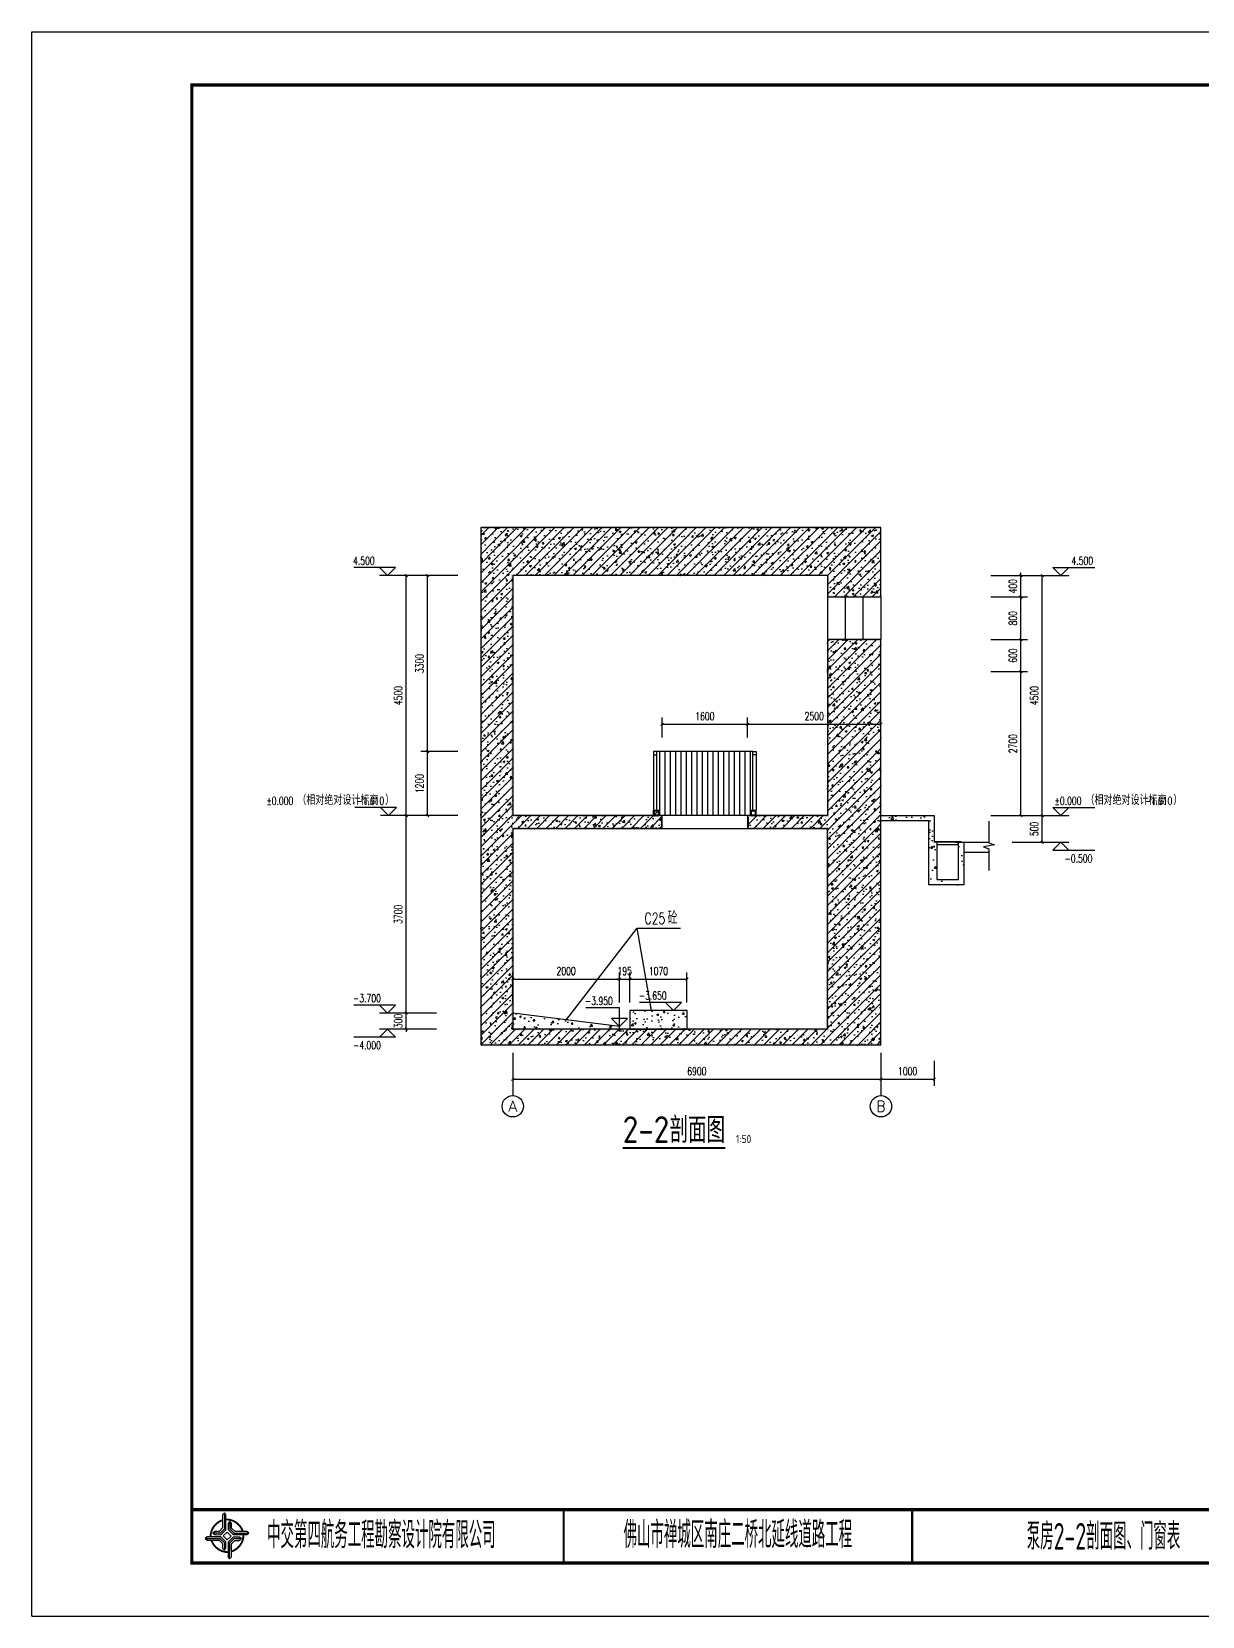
# Model space of a CAD drawing. Extents: x 45837 to 287007, y -98586 to 328021.
# Drawn here: x 45837 to 67776, y -98586 to -68886 of the extents above; entities that cross this region are included whole.
import ezdxf
from ezdxf.enums import TextEntityAlignment as Align

# ---------------------------------------------------------------- set-up
doc = ezdxf.new("R2010")
doc.units = 0
doc.header["$LTSCALE"] = 1000
doc.header["$MEASUREMENT"] = 0
doc.linetypes.add('DASHED', pattern=[19.05, 12.7, -6.35])
for name, color, linetype in [('AXIS', 3, 'Continuous'), ('AXIS_TEXT', 7, 'Continuous'), ('DIM_ELEV', 3, 'Continuous'), ('DIM_LEAD', 3, 'Continuous'), ('DIM_SYMB', 3, 'Continuous'), ('HIDE_B', 7, 'Continuous'), ('PUB_DIM', 3, 'Continuous'), ('PUB_HATCH', 8, 'Continuous'), ('PUB_TEXT', 7, 'Continuous'), ('PUB_WALL', 9, 'Continuous'), ('WALL', 9, 'Continuous'), ('WINDOW', 4, 'Continuous'), ('图框', 7, 'Continuous')]:
    doc.layers.add(name, color=color, linetype=linetype)
doc.styles.add('_TCH_AXIS', font='COMPLEX', dxfattribs={"bigfont": 'GBCBIG'})
doc.styles.add('_TCH_DIM', font='SIMPLEX', dxfattribs={"bigfont": 'GBCBIG'})
doc.styles.add('COMPLEX', font='COMPLEX')
doc.styles.add('DIM_FONT', font='SIMPLEX', dxfattribs={"width": 0.7, "bigfont": 'GBCBIG'})
doc.styles.get("Standard").update_dxf_attribs({"font": 'gbenor.shx', "bigfont": 'gbcbig.shx'})
doc.dimstyles.new('DIMN50', dxfattribs={"dimscale": 0.5, "dimtxt": 300, "dimasz": 100, "dimexe": 250, "dimexo": 300, "dimgap": 150, "dimtad": 1, "dimdec": 0, "dimzin": 0, "dimdsep": 46, "dimtxsty": 'DIM_FONT', "dimblk": 'ARCHTICK', "dimcen": 0.09, "dimclrt": 7, "dimazin": 2, "dimtfac": 1, "dimtdec": 0, "dimtix": 1, "dimtmove": 2, "dimatfit": 3, "dimldrblk": 'ARCHTICK', "dimfxl": 0, "dimtolj": 1, "dimtzin": 0, "dimarcsym": 0})
pattern_1 = [(45, (0, 0), (-88.38835, 88.38835), []), (50, (0, 0), (358.6301, -31.3761), [37.5, -412.5]), (355, (0, 0), (-69.3757, 376.0961), [30, -330]), (100.4514, (29.9, -2.6), (289.2547, 344.7198), [31.8701, -350.571]), (46.1842, (0, 100), (533.6205, -82.7595), [56.25, -618.75]), (96.6356, (44.47, 93.1), (467.3314, 487.059), [47.8051, -525.8565]), (351.1842, (0, 100), (467.331, 487.0593), [45, -495]), (21, (50, 75), (298.4535, -201.30945), [37.5, -412.5]), (326, (50, 75), (121.6577, 362.575), [30, -330]), (71.4514, (74.87, 58.22), (420.1113, 161.2652), [31.8701, -350.571]), (37.5, (0, 0), (6.07993, 166.44693), [0, -326, 0, -335, 0, -331.25]), (7.5, (0, 0), (131.53477, 197.20586), [0, -191, 0, -318.5, 0, -126.25]), (327.5, (-111.5, 0), (266.91122, -11.27744), [0, -125, 0, -390, 0, -517.5]), (317.5, (-161.5, 0), (291.5931, 50.0525), [0, -162.5, 0, -259, 0, -367.5])]

# ---------------------------------------------------------------- blocks, each defined once
blk = doc.blocks.new('tb')
at = {"lineweight": -3}
h = blk.add_hatch(color=256, dxfattribs=at)
h.paths.add_polyline_path([(-1.23, -0.13), (-3.78, -0.14), (-4.14, -0.41), (-1.4, -0.44), (-0.56, -1.24), (-0.54, -2.62), (-0.27, -2.2), (-0.26, -1.06)])
h.paths.add_polyline_path([(0.13, -1.08), (0.14, -3.86), (0.41, -4.26), (0.44, -1.24), (1.25, -0.43), (2.66, -0.43), (2.26, -0.16), (1.07, -0.15)])
h.paths.add_polyline_path([(1.08, 0.3), (3.62, 0.3), (4.02, 0.56), (1.25, 0.57), (0.43, 1.39), (0.43, 2.8), (0.16, 2.41), (0.15, 1.24)])
h.paths.add_polyline_path([(-0.28, 1.21), (-0.28, 3.99), (-0.56, 4.39), (-0.57, 1.41), (-1.38, 0.6), (-2.74, 0.56), (-2.33, 0.3), (-1.2, 0.29)])
for p, q in [((-0.56, 4.39), (-0.57, 1.41)), ((-1.38, 0.6), (-2.74, 0.56)), ((-0.57, 1.41), (-1.38, 0.6)), ((0.43, 2.8), (0.43, 1.39)), ((0.43, 1.39), (1.25, 0.57)), ((1.25, 0.57), (4.02, 0.56)), ((-4.14, -0.41), (-1.4, -0.44)), ((-1.4, -0.44), (-0.56, -1.24)), ((-0.56, -1.24), (-0.54, -2.62)), ((0.41, -4.26), (0.44, -1.24)), ((0.44, -1.24), (1.25, -0.43)), ((1.25, -0.43), (2.66, -0.43))]:
    blk.add_line(p, q, dxfattribs=at)
at = {"lineweight": -3, "const_width": 0.35, "flags": 128}
for points in [[(-0.9, 3.02, 0.324167), (-3.16, -0.14)], [(2.88, 0.92, 0.324403), (-0.24, 3.15)], [(0.75, -2.86, 0.325418), (3.02, 0.26)], [(-2.98, -0.76, 0.322976), (0.14, -2.98)]]:
    blk.add_lwpolyline(points, format="xyb", dxfattribs=at)
at = {"lineweight": -3, "flags": 128}
for points in [[(-0.9, 3.99), (-0.9, 1.58), (-1.53, 0.91), (-2.34, 0.91), (-2.74, 0.56), (-2.33, 0.3), (-1.2, 0.29), (-0.28, 1.21), (-0.28, 3.99), (-0.56, 4.39)], [(-0.04, 0.77), (0.68, 0.04), (-0.04, -0.69), (-0.77, 0.05)], [(3.62, 0.92), (1.43, 0.92), (0.77, 1.54), (0.77, 2.38), (0.43, 2.8), (0.16, 2.41), (0.15, 1.24), (1.08, 0.3), (3.62, 0.3), (4.02, 0.56)], [(-3.73, -0.76), (-1.54, -0.76), (-0.89, -1.39), (-0.89, -2.21), (-0.54, -2.62), (-0.27, -2.2), (-0.26, -1.06), (-1.23, -0.13), (-3.78, -0.14), (-4.14, -0.41)], [(0.75, -3.85), (0.75, -1.43), (1.4, -0.78), (2.26, -0.78), (2.66, -0.43), (2.26, -0.16), (1.07, -0.15), (0.13, -1.08), (0.14, -3.86), (0.41, -4.26)]]:
    blk.add_lwpolyline(points, close=True, dxfattribs=at)
blk = doc.blocks.new('_ArchTick')
at = {"color": 0, "linetype": 'ByBlock', "const_width": 0.4}
blk.add_lwpolyline([(-0.5, -0.5), (0.5, 0.5)], dxfattribs=at)
blk = doc.blocks.new('*D259')
at = {"layer": 'Defpoints', "color": 0}
for p in [(58118, -86642), (57048, -87229), (58118, -87229)]:
    blk.add_point(p, dxfattribs=at)
at = {"layer": 'PUB_DIM', "color": 0, "lineweight": -2}
for p, q in [((57048, -87079), (57048, -86517)), ((57048, -86642), (58118, -86642)), ((58118, -87079), (58118, -86517))]:
    blk.add_line(p, q, dxfattribs=at)
at = {"layer": 'PUB_DIM', "color": 0, "lineweight": -2, "xscale": 50, "yscale": 50, "zscale": 50, "rotation": 180}
blk.add_blockref('_ArchTick', (57048, -86642), dxfattribs=at)
at = {"layer": 'PUB_DIM', "color": 0, "lineweight": -2, "xscale": 50, "yscale": 50, "zscale": 50}
blk.add_blockref('_ArchTick', (58118, -86642), dxfattribs=at)
at = {"layer": 'PUB_DIM', "color": 7, "insert": (57583, -86492), "char_height": 150, "attachment_point": 5, "style": 'DIM_FONT'}
blk.add_mtext('\\A1;1070', dxfattribs=at)
blk = doc.blocks.new('*D260')
at = {"layer": 'Defpoints', "color": 0}
for p in [(57048, -86642), (56853, -87229), (57048, -87229)]:
    blk.add_point(p, dxfattribs=at)
at = {"layer": 'PUB_DIM', "color": 0, "lineweight": -2}
for p, q in [((56853, -86642), (56803, -86642)), ((56853, -87079), (56853, -86517)), ((56853, -86642), (57048, -86642)), ((57048, -87079), (57048, -86517)), ((57048, -86642), (57098, -86642))]:
    blk.add_line(p, q, dxfattribs=at)
at = {"layer": 'PUB_DIM', "color": 0, "lineweight": -2, "xscale": 50, "yscale": 50, "zscale": 50}
blk.add_blockref('_ArchTick', (56853, -86642), dxfattribs=at)
at = {"layer": 'PUB_DIM', "color": 0, "lineweight": -2, "xscale": 50, "yscale": 50, "zscale": 50, "rotation": 180}
blk.add_blockref('_ArchTick', (57048, -86642), dxfattribs=at)
at = {"layer": 'PUB_DIM', "color": 7, "insert": (56951, -86492), "char_height": 150, "attachment_point": 5, "style": 'DIM_FONT'}
blk.add_mtext('\\A1;195', dxfattribs=at)
blk = doc.blocks.new('*D261')
at = {"layer": 'Defpoints', "color": 0}
for p in [(56853, -86642), (54853, -87229), (56853, -87229)]:
    blk.add_point(p, dxfattribs=at)
at = {"layer": 'PUB_DIM', "color": 0, "lineweight": -2}
for p, q in [((54853, -87079), (54853, -86517)), ((54853, -86642), (56853, -86642)), ((56853, -87079), (56853, -86517))]:
    blk.add_line(p, q, dxfattribs=at)
at = {"layer": 'PUB_DIM', "color": 0, "lineweight": -2, "xscale": 50, "yscale": 50, "zscale": 50, "rotation": 180}
blk.add_blockref('_ArchTick', (54853, -86642), dxfattribs=at)
at = {"layer": 'PUB_DIM', "color": 0, "lineweight": -2, "xscale": 50, "yscale": 50, "zscale": 50}
blk.add_blockref('_ArchTick', (56853, -86642), dxfattribs=at)
at = {"layer": 'PUB_DIM', "color": 7, "insert": (55853, -86492), "char_height": 150, "attachment_point": 5, "style": 'DIM_FONT'}
blk.add_mtext('\\A1;2000', dxfattribs=at)
blk = doc.blocks.new('*D262')
at = {"layer": 'Defpoints', "color": 0}
for p in [(61753, -81866), (59253, -82266), (61753, -82266)]:
    blk.add_point(p, dxfattribs=at)
at = {"layer": 'PUB_DIM', "color": 0, "lineweight": -2}
for p, q in [((59253, -82116), (59253, -81741)), ((59253, -81866), (61753, -81866)), ((61753, -82116), (61753, -81741))]:
    blk.add_line(p, q, dxfattribs=at)
at = {"layer": 'PUB_DIM', "color": 0, "lineweight": -2, "xscale": 50, "yscale": 50, "zscale": 50, "rotation": 180}
blk.add_blockref('_ArchTick', (59253, -81866), dxfattribs=at)
at = {"layer": 'PUB_DIM', "color": 0, "lineweight": -2, "xscale": 50, "yscale": 50, "zscale": 50}
blk.add_blockref('_ArchTick', (61753, -81866), dxfattribs=at)
at = {"layer": 'PUB_DIM', "color": 7, "insert": (60503, -81716), "char_height": 150, "attachment_point": 5, "style": 'DIM_FONT'}
blk.add_mtext('\\A1;2500', dxfattribs=at)
blk = doc.blocks.new('*D263')
at = {"layer": 'Defpoints', "color": 0}
for p in [(59253, -81866), (57653, -82266), (59253, -82266)]:
    blk.add_point(p, dxfattribs=at)
at = {"layer": 'PUB_DIM', "color": 0, "lineweight": -2}
for p, q in [((57653, -82116), (57653, -81741)), ((57653, -81866), (59253, -81866)), ((59253, -82116), (59253, -81741))]:
    blk.add_line(p, q, dxfattribs=at)
at = {"layer": 'PUB_DIM', "color": 0, "lineweight": -2, "xscale": 50, "yscale": 50, "zscale": 50, "rotation": 180}
blk.add_blockref('_ArchTick', (57653, -81866), dxfattribs=at)
at = {"layer": 'PUB_DIM', "color": 0, "lineweight": -2, "xscale": 50, "yscale": 50, "zscale": 50}
blk.add_blockref('_ArchTick', (59253, -81866), dxfattribs=at)
at = {"layer": 'PUB_DIM', "color": 7, "insert": (58453, -81716), "char_height": 150, "attachment_point": 5, "style": 'DIM_FONT'}
blk.add_mtext('\\A1;1600', dxfattribs=at)
blk = doc.blocks.new('*D297')
at = {"layer": 'Defpoints', "color": 0}
for p in [(52857, -79079), (53571, -79079), (53571, -83579)]:
    blk.add_point(p, dxfattribs=at)
at = {"layer": 'PUB_DIM', "color": 0, "lineweight": -2}
for p, q in [((53421, -79079), (52732, -79079)), ((52857, -83579), (52857, -79079)), ((53421, -83579), (52732, -83579))]:
    blk.add_line(p, q, dxfattribs=at)
at = {"layer": 'PUB_DIM', "color": 0, "lineweight": -2, "xscale": 50, "yscale": 50, "zscale": 50}
for p, rotation in [((52857, -79079), 90), ((52857, -83579), 270)]:
    blk.add_blockref('_ArchTick', p, dxfattribs=dict(at, rotation=rotation))
at = {"layer": 'PUB_DIM', "color": 7, "insert": (52707, -81329), "char_height": 150, "attachment_point": 5, "rotation": 90, "style": 'DIM_FONT'}
blk.add_mtext('\\A1;4500', dxfattribs=at)
blk = doc.blocks.new('*D298')
at = {"layer": 'Defpoints', "color": 0}
for p in [(52857, -83579), (53571, -83579), (53571, -87279)]:
    blk.add_point(p, dxfattribs=at)
at = {"layer": 'PUB_DIM', "color": 0, "lineweight": -2}
for p, q in [((53421, -83579), (52732, -83579)), ((52857, -87279), (52857, -83579)), ((53421, -87279), (52732, -87279))]:
    blk.add_line(p, q, dxfattribs=at)
at = {"layer": 'PUB_DIM', "color": 0, "lineweight": -2, "xscale": 50, "yscale": 50, "zscale": 50}
for p, rotation in [((52857, -83579), 90), ((52857, -87279), 270)]:
    blk.add_blockref('_ArchTick', p, dxfattribs=dict(at, rotation=rotation))
at = {"layer": 'PUB_DIM', "color": 7, "insert": (52707, -85429), "char_height": 150, "attachment_point": 5, "rotation": 90, "style": 'DIM_FONT'}
blk.add_mtext('\\A1;3700', dxfattribs=at)
blk = doc.blocks.new('*D299')
at = {"layer": 'Defpoints', "color": 0}
for p in [(52857, -87279), (53571, -87279), (53571, -87579)]:
    blk.add_point(p, dxfattribs=at)
at = {"layer": 'PUB_DIM', "color": 0, "lineweight": -2}
for p, q in [((53421, -87279), (52732, -87279)), ((52857, -87279), (52857, -87229)), ((52857, -87579), (52857, -87279)), ((53421, -87579), (52732, -87579)), ((52857, -87579), (52857, -87629))]:
    blk.add_line(p, q, dxfattribs=at)
at = {"layer": 'PUB_DIM', "color": 0, "lineweight": -2, "xscale": 50, "yscale": 50, "zscale": 50}
for p, rotation in [((52857, -87279), 270), ((52857, -87579), 90)]:
    blk.add_blockref('_ArchTick', p, dxfattribs=dict(at, rotation=rotation))
at = {"layer": 'PUB_DIM', "color": 7, "insert": (52707, -87429), "char_height": 150, "attachment_point": 5, "rotation": 90, "style": 'DIM_FONT'}
blk.add_mtext('\\A1;300', dxfattribs=at)
blk = doc.blocks.new('*D300')
at = {"layer": 'Defpoints', "color": 0}
for p in [(53257, -79079), (53971, -79079), (53971, -82379)]:
    blk.add_point(p, dxfattribs=at)
at = {"layer": 'PUB_DIM', "color": 0, "lineweight": -2}
for p, q in [((53821, -79079), (53132, -79079)), ((53257, -82379), (53257, -79079)), ((53821, -82379), (53132, -82379))]:
    blk.add_line(p, q, dxfattribs=at)
at = {"layer": 'PUB_DIM', "color": 0, "lineweight": -2, "xscale": 50, "yscale": 50, "zscale": 50}
for p, rotation in [((53257, -79079), 90), ((53257, -82379), 270)]:
    blk.add_blockref('_ArchTick', p, dxfattribs=dict(at, rotation=rotation))
at = {"layer": 'PUB_DIM', "color": 7, "insert": (53107, -80729), "char_height": 150, "attachment_point": 5, "rotation": 90, "style": 'DIM_FONT'}
blk.add_mtext('\\A1;3300', dxfattribs=at)
blk = doc.blocks.new('*D301')
at = {"layer": 'Defpoints', "color": 0}
for p in [(53257, -82379), (53971, -82379), (53971, -83579)]:
    blk.add_point(p, dxfattribs=at)
at = {"layer": 'PUB_DIM', "color": 0, "lineweight": -2}
for p, q in [((53821, -82379), (53132, -82379)), ((53257, -83579), (53257, -82379)), ((53821, -83579), (53132, -83579))]:
    blk.add_line(p, q, dxfattribs=at)
at = {"layer": 'PUB_DIM', "color": 0, "lineweight": -2, "xscale": 50, "yscale": 50, "zscale": 50}
for p, rotation in [((53257, -82379), 90), ((53257, -83579), 270)]:
    blk.add_blockref('_ArchTick', p, dxfattribs=dict(at, rotation=rotation))
at = {"layer": 'PUB_DIM', "color": 7, "insert": (53107, -82979), "char_height": 150, "attachment_point": 5, "rotation": 90, "style": 'DIM_FONT'}
blk.add_mtext('\\A1;1200', dxfattribs=at)
blk = doc.blocks.new('*D302')
at = {"layer": 'AXIS', "color": 0, "lineweight": -2}
for p, q in [((61753, -88177), (61753, -88645)), ((62753, -88177), (62753, -88645)), ((61753, -88520), (62753, -88520))]:
    blk.add_line(p, q, dxfattribs=at)
at = {"layer": 'Defpoints', "color": 0}
for p in [(61753, -88027), (62753, -88027), (62753, -88520)]:
    blk.add_point(p, dxfattribs=at)
at = {"layer": 'AXIS', "color": 0, "lineweight": -2, "xscale": 50, "yscale": 50, "zscale": 50, "rotation": 180}
blk.add_blockref('_ArchTick', (61753, -88520), dxfattribs=at)
at = {"layer": 'AXIS', "color": 0, "lineweight": -2, "xscale": 50, "yscale": 50, "zscale": 50}
blk.add_blockref('_ArchTick', (62753, -88520), dxfattribs=at)
at = {"layer": 'AXIS', "color": 7, "insert": (62253, -88370), "char_height": 150, "attachment_point": 5, "style": 'DIM_FONT'}
blk.add_mtext('\\A1;1000', dxfattribs=at)
blk = doc.blocks.new('*D303')
at = {"layer": 'AXIS', "color": 0, "lineweight": -2}
for p, q in [((54853, -88177), (54853, -88645)), ((61753, -88177), (61753, -88645)), ((54853, -88520), (61753, -88520))]:
    blk.add_line(p, q, dxfattribs=at)
at = {"layer": 'Defpoints', "color": 0}
for p in [(54853, -88027), (61753, -88027), (61753, -88520)]:
    blk.add_point(p, dxfattribs=at)
at = {"layer": 'AXIS', "color": 0, "lineweight": -2, "xscale": 50, "yscale": 50, "zscale": 50, "rotation": 180}
blk.add_blockref('_ArchTick', (54853, -88520), dxfattribs=at)
at = {"layer": 'AXIS', "color": 0, "lineweight": -2, "xscale": 50, "yscale": 50, "zscale": 50}
blk.add_blockref('_ArchTick', (61753, -88520), dxfattribs=at)
at = {"layer": 'AXIS', "color": 7, "insert": (58303, -88370), "char_height": 150, "attachment_point": 5, "style": 'DIM_FONT'}
blk.add_mtext('\\A1;6900', dxfattribs=at)
blk = doc.blocks.new('*D304')
at = {"layer": 'Defpoints', "color": 0}
for p in [(64062, -79079), (64777, -79079), (64062, -83579)]:
    blk.add_point(p, dxfattribs=at)
at = {"layer": 'PUB_DIM', "color": 0, "lineweight": -2}
for p, q in [((64212, -79079), (64902, -79079)), ((64777, -83579), (64777, -79079)), ((64212, -83579), (64902, -83579))]:
    blk.add_line(p, q, dxfattribs=at)
at = {"layer": 'PUB_DIM', "color": 0, "lineweight": -2, "xscale": 50, "yscale": 50, "zscale": 50}
for p, rotation in [((64777, -79079), 90), ((64777, -83579), 270)]:
    blk.add_blockref('_ArchTick', p, dxfattribs=dict(at, rotation=rotation))
at = {"layer": 'PUB_DIM', "color": 7, "insert": (64627, -81329), "char_height": 150, "attachment_point": 5, "rotation": 90, "style": 'DIM_FONT'}
blk.add_mtext('\\A1;4500', dxfattribs=at)
blk = doc.blocks.new('*D305')
at = {"layer": 'Defpoints', "color": 0}
for p in [(64062, -83579), (64777, -83579), (64062, -84079)]:
    blk.add_point(p, dxfattribs=at)
at = {"layer": 'PUB_DIM', "color": 0, "lineweight": -2}
for p, q in [((64212, -83579), (64902, -83579)), ((64777, -84079), (64777, -83579)), ((64212, -84079), (64902, -84079))]:
    blk.add_line(p, q, dxfattribs=at)
at = {"layer": 'PUB_DIM', "color": 0, "lineweight": -2, "xscale": 50, "yscale": 50, "zscale": 50}
for p, rotation in [((64777, -83579), 90), ((64777, -84079), 270)]:
    blk.add_blockref('_ArchTick', p, dxfattribs=dict(at, rotation=rotation))
at = {"layer": 'PUB_DIM', "color": 7, "insert": (64627, -83829), "char_height": 150, "attachment_point": 5, "rotation": 90, "style": 'DIM_FONT'}
blk.add_mtext('\\A1;500', dxfattribs=at)
blk = doc.blocks.new('*D306')
at = {"layer": 'Defpoints', "color": 0}
for p in [(63662, -79080), (64377, -79080), (63662, -79480)]:
    blk.add_point(p, dxfattribs=at)
at = {"layer": 'PUB_DIM', "color": 0, "lineweight": -2}
for p, q in [((63812, -79080), (64502, -79080)), ((64377, -79080), (64377, -79030)), ((64377, -79480), (64377, -79080)), ((63812, -79480), (64502, -79480)), ((64377, -79480), (64377, -79530))]:
    blk.add_line(p, q, dxfattribs=at)
at = {"layer": 'PUB_DIM', "color": 0, "lineweight": -2, "xscale": 50, "yscale": 50, "zscale": 50}
for p, rotation in [((64377, -79080), 270), ((64377, -79480), 90)]:
    blk.add_blockref('_ArchTick', p, dxfattribs=dict(at, rotation=rotation))
at = {"layer": 'PUB_DIM', "color": 7, "insert": (64227, -79280), "char_height": 150, "attachment_point": 5, "rotation": 90, "style": 'DIM_FONT'}
blk.add_mtext('\\A1;400', dxfattribs=at)
blk = doc.blocks.new('*D307')
at = {"layer": 'Defpoints', "color": 0}
for p in [(63662, -79480), (64377, -79480), (63662, -80280)]:
    blk.add_point(p, dxfattribs=at)
at = {"layer": 'PUB_DIM', "color": 0, "lineweight": -2}
for p, q in [((63812, -79480), (64502, -79480)), ((64377, -80280), (64377, -79480)), ((63812, -80280), (64502, -80280))]:
    blk.add_line(p, q, dxfattribs=at)
at = {"layer": 'PUB_DIM', "color": 0, "lineweight": -2, "xscale": 50, "yscale": 50, "zscale": 50}
for p, rotation in [((64377, -79480), 90), ((64377, -80280), 270)]:
    blk.add_blockref('_ArchTick', p, dxfattribs=dict(at, rotation=rotation))
at = {"layer": 'PUB_DIM', "color": 7, "insert": (64227, -79880), "char_height": 150, "attachment_point": 5, "rotation": 90, "style": 'DIM_FONT'}
blk.add_mtext('\\A1;800', dxfattribs=at)
blk = doc.blocks.new('*D308')
at = {"layer": 'Defpoints', "color": 0}
for p in [(63662, -80280), (64377, -80280), (63662, -80880)]:
    blk.add_point(p, dxfattribs=at)
at = {"layer": 'PUB_DIM', "color": 0, "lineweight": -2}
for p, q in [((63812, -80280), (64502, -80280)), ((64377, -80880), (64377, -80280)), ((63812, -80880), (64502, -80880))]:
    blk.add_line(p, q, dxfattribs=at)
at = {"layer": 'PUB_DIM', "color": 0, "lineweight": -2, "xscale": 50, "yscale": 50, "zscale": 50}
for p, rotation in [((64377, -80280), 90), ((64377, -80880), 270)]:
    blk.add_blockref('_ArchTick', p, dxfattribs=dict(at, rotation=rotation))
at = {"layer": 'PUB_DIM', "color": 7, "insert": (64227, -80580), "char_height": 150, "attachment_point": 5, "rotation": 90, "style": 'DIM_FONT'}
blk.add_mtext('\\A1;600', dxfattribs=at)
blk = doc.blocks.new('*D309')
at = {"layer": 'Defpoints', "color": 0}
for p in [(63662, -80880), (64377, -80880), (63662, -83579)]:
    blk.add_point(p, dxfattribs=at)
at = {"layer": 'PUB_DIM', "color": 0, "lineweight": -2}
for p, q in [((63812, -80880), (64502, -80880)), ((64377, -83579), (64377, -80880)), ((63812, -83579), (64502, -83579))]:
    blk.add_line(p, q, dxfattribs=at)
at = {"layer": 'PUB_DIM', "color": 0, "lineweight": -2, "xscale": 50, "yscale": 50, "zscale": 50}
for p, rotation in [((64377, -80880), 90), ((64377, -83579), 270)]:
    blk.add_blockref('_ArchTick', p, dxfattribs=dict(at, rotation=rotation))
at = {"layer": 'PUB_DIM', "color": 7, "insert": (64227, -82230), "char_height": 150, "attachment_point": 5, "rotation": 90, "style": 'DIM_FONT'}
blk.add_mtext('\\A1;2700', dxfattribs=at)
blk = doc.blocks.new('$WINLIB2D$00000001')
at = {"color": 0}
for points in [[(-0.5, 0.5), (-0.5, -0.5)], [(-0.5, 0.5), (0.5, 0.5)], [(0.5, -0.5), (0.5, 0.5)], [(0.5, 0.167), (-0.5, 0.167)], [(0.5, -0.167), (-0.5, -0.167)], [(-0.5, -0.5), (0.5, -0.5)]]:
    blk.add_lwpolyline(points, dxfattribs=at)
blk = doc.blocks.new('_AXISO')
blk.add_circle((0, 0), 0.5)
at = {"layer": 'AXIS_TEXT', "style": 'COMPLEX', "width": 1.041667}
blk.add_attdef('A', text='', height=0.56, dxfattribs=at).set_placement((-0.25, -0.28), (0.25, -0.28), align=Align.FIT)

msp = doc.modelspace()

# ---------------------------------------------------------------- hatches: boundary and pattern name
h = msp.add_hatch()
h.set_pattern_fill('饰面砖', color=256, scale=50, style=0)
h.set_pattern_definition([(90, (53510.6, -18814.1), (-100, 6e-15), [])])
h.paths.add_polyline_path([(59353.5, -82379.3), (59353.5, -83479.3), (59313.5, -83479.3), (59313.5, -83579.3), (57593.4, -83579.3), (57593.4, -83479.3), (57553.4, -83479.3), (57553.4, -82379.3)])
h = msp.add_hatch()
h.set_pattern_fill('混凝土', color=256, scale=50, style=0)
h.set_pattern_definition([(50, (-47133.2, -87530.74), (358.6301, -31.3761), [37.5, -412.5]), (355, (-47133.2, -87530.74), (-69.3757, 376.0961), [30, -330]), (100.4514, (-47103.33, -87533.35), (289.2547, 344.7198), [31.8701, -350.571]), (46.1842, (-47133.2, -87430.74), (533.6205, -82.7595), [56.25, -618.75]), (96.6356, (-47088.75, -87437.64), (467.3314, 487.059), [47.8051, -525.8565]), (351.1842, (-47133.2, -87430.74), (467.331, 487.0593), [45, -495]), (21, (-47083.2, -87455.74), (298.4535, -201.30945), [37.5, -412.5]), (326, (-47083.2, -87455.74), (121.6577, 362.575), [30, -330]), (71.4514, (-47058.34, -87472.5), (420.1113, 161.2652), [31.8701, -350.571]), (37.5, (-47133.21, -87530.74), (6.07993, 166.44693), [0, -326, 0, -335, 0, -331.25]), (7.5, (-47133.21, -87530.74), (131.53477, 197.20586), [0, -191, 0, -318.5, 0, -126.25]), (327.5, (-47244.71, -87530.74), (266.91122, -11.27744), [0, -125, 0, -390, 0, -517.5]), (317.5, (-47294.71, -87530.74), (291.5931, 50.0525), [0, -162.5, 0, -259, 0, -367.5])])
h.paths.add_polyline_path([(61853.4, -83579.3), (62753.4, -83579.3), (62753.4, -84079.3), (62803.4, -84079.3), (62803.4, -84779.3), (63203.4, -84779.3), (63203.4, -84079.3), (63303.4, -84079.3), (63303.4, -84879.3), (62653.4, -84879.3), (62653.4, -84079.3), (62653.4, -83679.3), (61853.4, -83679.3)])
h = msp.add_hatch()
h.set_pattern_fill('混凝土', color=256, scale=50)
h.set_pattern_definition([(50, (-54311.18, 32056.5), (358.6301, -31.37607), [37.5, -412.5]), (355, (-54311.18, 32056.5), (-69.3757, 376.0961), [30, -330]), (100.4514, (-54281.3, 32053.88), (289.2547, 344.7198), [31.8701, -350.57106]), (46.1842, (-54311.2, 32156.5), (533.6205, -82.7595), [56.25, -618.75]), (96.6356, (-54266.7, 32149.6), (467.3314, 487.059), [47.8051, -525.8565]), (351.1842, (-54311.2, 32156.5), (467.331, 487.0593), [45, -495]), (21, (-54261.18, 32131.5), (298.4535, -201.30945), [37.5, -412.5]), (326, (-54261.18, 32131.5), (121.6577, 362.575), [30, -330]), (71.4514, (-54236.3, 32114.72), (420.1113, 161.26525), [31.8701, -350.57106]), (37.5, (-54311.18, 32056.5), (6.07993, 166.44693), [0, -326, 0, -335, 0, -331.25]), (7.5, (-54311.18, 32056.5), (131.53477, 197.20586), [0, -191, 0, -318.5, 0, -126.25]), (327.5, (-54422.68, 32056.5), (266.91122, -11.27744), [0, -125, 0, -390, 0, -517.5]), (317.5, (-54472.68, 32056.5), (291.5931, 50.0525), [0, -162.5, 0, -259, 0, -367.5])])
h.paths.add_polyline_path([(57048.4, -87229.3), (58118.4, -87229.3), (58118.4, -87579.3), (57048.4, -87579.3)])
h.paths.add_polyline_path([(54853.4, -87279.3), (56853.4, -87529.3), (56853.4, -87579.3), (54853.4, -87579.3)])
at = {"layer": 'PUB_HATCH'}
h = msp.add_hatch(dxfattribs=at)
h.set_pattern_fill('钢筋混凝土', color=256, scale=50, style=0)
h.set_pattern_definition(pattern_1)
h.paths.add_polyline_path([(54828.4, -79054.3), (54278.4, -78204.3), (54253.4, -78179.3), (54253.4, -83819.3), (54278.4, -83819.3), (54653.4, -83739.3), (54828.4, -83604.3), (54853.4, -83579.3), (54853.4, -79079.3)])
h = msp.add_hatch(dxfattribs=at)
h.set_pattern_fill('钢筋混凝土', color=256, scale=50, style=0)
h.set_pattern_definition(pattern_1)
h.paths.add_polyline_path([(60778.4, -79054.3), (61728.4, -78204.3), (61753.4, -78179.3), (54253.4, -78179.3), (54278.4, -78204.3), (54828.4, -79054.3), (54853.4, -79079.3), (60753.4, -79079.3)])
h = msp.add_hatch(dxfattribs=at)
h.set_pattern_fill('钢筋混凝土', color=256, scale=50, style=0)
h.set_pattern_definition(pattern_1)
h.paths.add_polyline_path([(60778.4, -79054.3), (60753.4, -79079.3), (60753.4, -79480.1), (61753.4, -79480.1), (61753.4, -78179.3), (61728.4, -78204.3)])
h = msp.add_hatch(dxfattribs=at)
h.set_pattern_fill('钢筋混凝土', color=256, scale=50, style=0)
h.set_pattern_definition(pattern_1)
h.paths.add_polyline_path([(61728.4, -83819.3), (61753.4, -83819.3), (61753.4, -80280.1), (60753.4, -80280.1), (60753.4, -83579.3), (60778.4, -83604.3), (61086.7, -83739.3)])
h = msp.add_hatch(dxfattribs=at)
h.set_pattern_fill('钢筋混凝土', color=256, scale=50, style=0)
h.set_pattern_definition(pattern_1)
h.paths.add_polyline_path([(54653.4, -83739.3), (54278.4, -83819.3), (54253.4, -83819.3), (54253.4, -87879.3), (54278.4, -87854.3), (54828.4, -87604.3), (54853.4, -87579.3), (54853.4, -83819.3), (54828.4, -83794.3)])
h = msp.add_hatch(dxfattribs=at)
h.set_pattern_fill('钢筋混凝土', color=256, scale=50, style=0)
h.set_pattern_definition(pattern_1)
h.paths.add_polyline_path([(54828.4, -83794.3), (54853.4, -83819.3), (57653.4, -83819.3), (57653.4, -83579.3), (54853.4, -83579.3), (54828.4, -83604.3), (54653.4, -83739.3)])
h = msp.add_hatch(dxfattribs=at)
h.set_pattern_fill('钢筋混凝土', color=256, scale=50, style=0)
h.set_pattern_definition(pattern_1)
h.paths.add_polyline_path([(57493.4, -83579.3), (57593.4, -83579.3), (57593.4, -83479.3), (57493.4, -83479.3)])
h = msp.add_hatch(dxfattribs=at)
h.set_pattern_fill('钢筋混凝土', color=256, scale=50, style=0)
h.set_pattern_definition(pattern_1)
h.paths.add_polyline_path([(60778.4, -83604.3), (60753.4, -83579.3), (59253.4, -83579.3), (59253.4, -83819.3), (60753.4, -83819.3), (60778.4, -83794.3), (61086.7, -83739.3)])
h = msp.add_hatch(dxfattribs=at)
h.set_pattern_fill('钢筋混凝土', color=256, scale=50, style=0)
h.set_pattern_definition(pattern_1)
h.paths.add_polyline_path([(59313.5, -83579.3), (59413.5, -83579.3), (59413.5, -83479.3), (59313.5, -83479.3)])
h = msp.add_hatch(dxfattribs=at)
h.set_pattern_fill('钢筋混凝土', color=256, scale=50, style=0)
h.set_pattern_definition(pattern_1)
h.paths.add_polyline_path([(60778.4, -87604.3), (61728.4, -87854.3), (61753.4, -87879.3), (61753.4, -83819.3), (61728.4, -83819.3), (61086.7, -83739.3), (60778.4, -83794.3), (60753.4, -83819.3), (60753.4, -87579.3)])
h = msp.add_hatch(dxfattribs=at)
h.set_pattern_fill('钢筋混凝土', color=256, scale=50, style=0)
h.set_pattern_definition(pattern_1)
h.paths.add_polyline_path([(61728.4, -87854.3), (60778.4, -87604.3), (60753.4, -87579.3), (54853.4, -87579.3), (54828.4, -87604.3), (54278.4, -87854.3), (54253.4, -87879.3), (61753.4, -87879.3)])
at = {"layer": 'PUB_WALL'}
for points in [[(54253.4, -78179.3), (54253.4, -83819.3), (54278.4, -83819.3), (54278.4, -78204.3)], [(61753.4, -78179.3), (54253.4, -78179.3), (54278.4, -78204.3), (61728.4, -78204.3)], [(61753.4, -79480.1), (61753.4, -78179.3), (61728.4, -78204.3), (61728.4, -79455.1)], [(54853.4, -79079.3), (54853.4, -83579.3), (54828.4, -83604.3), (54828.4, -79054.3)], [(60753.4, -79079.3), (54853.4, -79079.3), (54828.4, -79054.3), (60778.4, -79054.3)], [(60753.4, -79079.3), (60753.4, -79480.1), (60778.4, -79455.1), (60778.4, -79054.3)], [(60753.4, -79480.1), (61753.4, -79480.1), (61728.4, -79455.1), (60778.4, -79455.1)], [(61753.4, -80280.1), (60753.4, -80280.1), (60778.4, -80305.1), (61728.4, -80305.1)], [(60753.4, -80280.1), (60753.4, -83579.3), (60778.4, -83604.3), (60778.4, -80305.1)], [(61753.4, -83819.3), (61753.4, -80280.1), (61728.4, -80305.1), (61728.4, -83819.3)], [(57653.4, -83579.3), (54853.4, -83579.3), (54828.4, -83604.3), (57628.4, -83604.3)], [(57493.4, -83579.3), (57493.4, -83479.3), (57518.4, -83479.3), (57518.4, -83579.3)], [(57493.4, -83479.3), (57593.4, -83479.3), (57593.4, -83504.3), (57493.4, -83504.3)], [(57493.4, -83579.3), (57593.4, -83579.3), (57593.4, -83554.3), (57493.4, -83554.3)], [(57593.4, -83579.3), (57593.4, -83479.3), (57568.4, -83479.3), (57568.4, -83579.3)], [(57653.4, -83819.3), (57653.4, -83579.3), (57628.4, -83604.3), (57628.4, -83794.3)], [(60753.4, -83579.3), (59253.4, -83579.3), (59278.4, -83604.3), (60778.4, -83604.3)], [(59253.4, -83579.3), (59253.4, -83819.3), (59278.4, -83794.3), (59278.4, -83604.3)], [(59313.5, -83579.3), (59313.5, -83479.3), (59338.5, -83479.3), (59338.5, -83579.3)], [(59313.5, -83479.3), (59413.5, -83479.3), (59413.5, -83504.3), (59313.5, -83504.3)], [(59313.5, -83579.3), (59413.5, -83579.3), (59413.5, -83554.3), (59313.5, -83554.3)], [(59413.5, -83579.3), (59413.5, -83479.3), (59388.5, -83479.3), (59388.5, -83579.3)], [(54253.4, -83819.3), (54253.4, -87879.3), (54278.4, -87854.3), (54278.4, -83819.3)], [(54853.4, -83819.3), (57653.4, -83819.3), (57628.4, -83794.3), (54828.4, -83794.3)], [(54853.4, -83819.3), (54853.4, -87579.3), (54828.4, -87604.3), (54828.4, -83794.3)], [(59253.4, -83819.3), (60753.4, -83819.3), (60778.4, -83794.3), (59278.4, -83794.3)], [(60753.4, -87579.3), (60753.4, -83819.3), (60778.4, -83794.3), (60778.4, -87604.3)], [(61753.4, -87879.3), (61753.4, -83819.3), (61728.4, -83819.3), (61728.4, -87854.3)], [(60753.4, -87579.3), (54853.4, -87579.3), (54828.4, -87604.3), (60778.4, -87604.3)], [(61753.4, -87879.3), (54253.4, -87879.3), (54278.4, -87854.3), (61728.4, -87854.3)]]:
    msp.add_hatch(color=256, dxfattribs=at).paths.add_polyline_path(points)

# ---------------------------------------------------------------- linework, layer by layer
for p, q in [((57493.4, -82439.3), (57553.4, -82439.3)), ((59353.5, -82379.3), (57553.4, -82379.3)), ((59413.5, -82439.3), (59353.5, -82439.3)), ((63253.4, -84069.3), (62753.4, -84069.3)), ((62753.4, -84079.3), (62753.4, -84069.3)), ((63153.4, -84079.3), (62753.4, -84079.3)), ((63203.4, -84129.3), (62803.4, -84129.3)), ((63153.4, -84079.3), (63303.4, -84079.3)), ((63253.4, -84079.3), (63253.4, -84069.3))]:
    msp.add_line(p, q)
for points in [[(57553.4, -83479.3), (57553.4, -82379.3), (57493.4, -82379.3), (57493.4, -83479.3)], [(59353.5, -83479.3), (59353.5, -82379.3), (59413.5, -82379.3), (59413.5, -83479.3)], [(61753.4, -83579.3), (62753.4, -83579.3), (62753.4, -83679.3)], [(62653.4, -83679.3), (61753.4, -83679.3)], [(62653.4, -84079.3), (62653.4, -83679.3)], [(62753.4, -83579.3), (62753.4, -84079.3)], [(63303.4, -84079.3), (63303.4, -84879.3), (62653.4, -84879.3), (62653.4, -84079.3)], [(62803.4, -84079.3), (62803.4, -84779.3), (63203.4, -84779.3), (63203.4, -84079.3)], [(63303.4, -84079.3), (63777.1, -84079.3)], [(63303.4, -84261), (63777.1, -84261)], [(56853.4, -87579.3), (56853.4, -87529.3), (54853.4, -87279.3)]]:
    msp.add_lwpolyline(points)
msp.add_lwpolyline([(57048.4, -87579.3), (58118.4, -87579.3), (58118.4, -87229.3), (57048.4, -87229.3)], close=True)
at = {"layer": 'AXIS'}
for p, q in [((54853.4, -88027.5), (54853.4, -88826.3)), ((61753.4, -88027.5), (61753.4, -88826.3))]:
    msp.add_line(p, q, dxfattribs=at)
at = {"layer": 'DIM_ELEV'}
for p, q in [((52656.9, -78929.3), (51874.4, -78929.3)), ((52506.9, -79079.3), (52356.9, -78929.3)), ((52506.9, -79079.3), (52656.9, -78929.3)), ((65126.5, -79079.3), (64976.5, -78929.3)), ((64976.5, -78929.3), (65759, -78929.3)), ((65126.5, -79079.3), (65276.5, -78929.3)), ((52856.9, -79079.3), (52356.9, -79079.3)), ((64776.5, -79079.3), (65276.5, -79079.3)), ((52673.9, -83429.3), (51891.4, -83429.3)), ((52523.9, -83579.3), (52373.9, -83429.3)), ((52523.9, -83579.3), (52673.9, -83429.3)), ((65126.5, -83579.3), (64976.5, -83429.3)), ((64976.5, -83429.3), (65759, -83429.3)), ((65126.5, -83579.3), (65276.5, -83429.3)), ((52873.9, -83579.3), (52373.9, -83579.3)), ((64776.5, -83579.3), (65276.5, -83579.3)), ((64776.5, -84079.3), (65276.5, -84079.3)), ((65126.5, -84079.3), (64976.5, -84229.3)), ((64976.5, -84229.3), (65759, -84229.3)), ((65126.5, -84079.3), (65276.5, -84229.3)), ((52656.9, -87129.3), (51874.4, -87129.3)), ((52506.9, -87279.3), (52356.9, -87129.3)), ((52856.9, -87279.3), (52356.9, -87279.3)), ((52506.9, -87279.3), (52656.9, -87129.3)), ((56853.4, -87179.3), (56220.9, -87179.3)), ((56853.4, -87529.3), (56853.4, -87179.3)), ((58012.4, -87079.3), (57229.9, -87079.3)), ((57862.4, -87229.3), (57712.4, -87079.3)), ((57862.4, -87229.3), (58012.4, -87079.3)), ((52506.9, -87579.3), (52356.9, -87729.3)), ((52856.9, -87579.3), (52356.9, -87579.3)), ((52506.9, -87579.3), (52656.9, -87729.3)), ((56853.4, -87529.3), (56703.4, -87379.3)), ((57003.4, -87379.3), (56703.4, -87379.3)), ((56853.4, -87529.3), (57003.4, -87379.3)), ((52656.9, -87729.3), (51874.4, -87729.3))]:
    msp.add_line(p, q, dxfattribs=at)
at = {"layer": 'DIM_LEAD'}
for p, q in [((55869, -87394.2), (57183.9, -85685.9)), ((57450.9, -87229.3), (57183.9, -85685.9)), ((57183.9, -85685.9), (57993.5, -85685.9))]:
    msp.add_line(p, q, dxfattribs=at)
at = {"layer": 'DIM_LEAD', "const_width": 20}
for points in [[(57452.6, -87239.2, 1), (57449.2, -87219.5, 1)], [(55862.9, -87402.1, 1), (55875.1, -87386.3, 1)]]:
    msp.add_lwpolyline(points, format="xyb", close=True, dxfattribs=at)
at = {"layer": 'DIM_SYMB'}
msp.add_lwpolyline([(63777.1, -83684.4), (63777.1, -84091.2), (63882.1, -84129.4), (63672.1, -84166.4), (63777.1, -84203.7), (63777.1, -84610.5)], dxfattribs=at)
at = {"layer": 'DIM_SYMB', "const_width": 35}
msp.add_lwpolyline([(56914.5, -89809.9), (58836.3, -89809.9)], dxfattribs=at)
at = {"layer": 'HIDE_B', "flags": 128}
msp.add_lwpolyline([(48837, -96586.1), (48837, -96586.1), (48837, -96586.1), (48837, -69886.1), (48837, -69886.1), (48837, -69886.1), (86837, -69886.1), (86837, -69886.1), (86837, -69886.1), (86837, -69886.1), (86837, -69886.1), (86837, -69886.1), (86837, -96586.1), (86837, -96586.1), (48837, -96586.1)], close=True, dxfattribs=at)
at = {"layer": 'WALL', "color": 0}
msp.add_line((45837, -68886.1), (87887, -68886.1), dxfattribs=at)
at = {"layer": 'WALL'}
for p, q in [((54253.4, -78179.3), (54253.4, -83819.3)), ((61753.4, -78179.3), (54253.4, -78179.3)), ((61753.4, -79480.1), (61753.4, -78179.3)), ((54853.4, -79079.3), (54853.4, -83579.3)), ((60753.4, -79079.3), (54853.4, -79079.3)), ((60753.4, -79079.3), (60753.4, -79480.1)), ((60753.4, -79480.1), (61753.4, -79480.1)), ((61753.4, -80280.1), (60753.4, -80280.1)), ((60753.4, -80280.1), (60753.4, -83579.3)), ((61753.4, -83819.3), (61753.4, -80280.1)), ((57653.4, -83579.3), (54853.4, -83579.3)), ((57493.4, -83579.3), (57493.4, -83479.3)), ((57493.4, -83479.3), (57593.4, -83479.3)), ((57493.4, -83579.3), (57593.4, -83579.3)), ((57593.4, -83579.3), (57593.4, -83479.3)), ((57653.4, -83819.3), (57653.4, -83579.3)), ((60753.4, -83579.3), (59253.4, -83579.3)), ((59253.4, -83579.3), (59253.4, -83819.3)), ((59313.5, -83579.3), (59313.5, -83479.3)), ((59313.5, -83479.3), (59413.5, -83479.3)), ((59313.5, -83579.3), (59413.5, -83579.3)), ((59413.5, -83579.3), (59413.5, -83479.3)), ((54253.4, -83819.3), (54253.4, -87879.3)), ((54853.4, -83819.3), (57653.4, -83819.3)), ((54853.4, -83819.3), (54853.4, -87579.3)), ((59253.4, -83819.3), (60753.4, -83819.3)), ((60753.4, -87579.3), (60753.4, -83819.3)), ((61753.4, -87879.3), (61753.4, -83819.3)), ((60753.4, -87579.3), (54853.4, -87579.3)), ((61753.4, -87879.3), (54253.4, -87879.3))]:
    msp.add_line(p, q, dxfattribs=at)
at = {"layer": 'WINDOW', "linetype": 'DASHED'}
for p, q in [((59253.4, -83579.3), (57653.4, -83579.3)), ((57653.4, -83819.3), (59253.4, -83819.3))]:
    msp.add_line(p, q, dxfattribs=at)
at = {"layer": '图框', "linetype": 'Continuous'}
for points in [[(45837, -68886.1), (87887, -68886.1)], [(45837, -98586.1), (45837, -68886.1)], [(45837, -98586.1), (87837, -98586.1)]]:
    msp.add_lwpolyline(points, dxfattribs=at)
at = {"layer": '图框', "linetype": 'Continuous', "const_width": 60}
for points in [[(86837, -69886.1), (48837, -69886.1), (48837, -97586.1), (86837, -97586.1), (86837, -69886.1)], [(48837, -96586.1), (86837, -96586.1)]]:
    msp.add_lwpolyline(points, dxfattribs=at)
at = {"layer": '图框', "const_width": 40}
for points in [[(55805.8, -96586.1), (55805.8, -97586.1)], [(62337, -97586.1), (62337, -96586.1)]]:
    msp.add_lwpolyline(points, dxfattribs=at)

# ---------------------------------------------------------------- block references
at = {"lineweight": -3, "xscale": 100, "yscale": 100, "zscale": 100}
msp.add_blockref('tb', (49504.4, -97085.5), dxfattribs=at)
at = {"layer": 'AXIS'}
ref = msp.add_blockref('_AXISO', (54853.4, -89026.3), dxfattribs=dict(at, xscale=400, yscale=400, zscale=400))
ref.add_attrib('A', 'A', dxfattribs={"layer": 'AXIS_TEXT', "height": 198.2, "style": '_TCH_AXIS'}).set_placement((54768.4, -89125.5), (54938.3, -89125.5), align=Align.FIT)
ref = msp.add_blockref('_AXISO', (61753.4, -89026.3), dxfattribs=dict(at, xscale=400, yscale=400, zscale=400))
ref.add_attrib('A', 'B', dxfattribs={"layer": 'AXIS_TEXT', "height": 203.2, "style": '_TCH_AXIS'}).set_placement((61671.1, -89127.9), (61835.6, -89127.9), align=Align.FIT)
at = {"layer": 'WINDOW', "xscale": -800, "yscale": 1000, "zscale": -800, "rotation": 90}
msp.add_blockref('$WINLIB2D$00000001', (61253.4, -79880.1), dxfattribs=at)

# ---------------------------------------------------------------- texts
at = {"layer": 'PUB_TEXT', "style": '_TCH_DIM', "width": 0.705882}
for s, height, p in [('4.500', 148.75, (51859.4, -78876.8)), ('4.500', 148.75, (65324, -78876.8)), ('%%P0.000', 148.75, (50235.7, -83376.8)), ('-1.610', 148.75, (51921.6, -83376.8)), ('%%P0.000', 148.75, (65006.6, -83376.8)), ('-1.610', 148.75, (66692.5, -83376.8)), ('-0.500', 148.75, (65194, -84456.8)), ('C25', 212.5, (57320.6, -85610.9)), ('-3.700', 148.75, (51859.4, -87076.8)), ('-3.950', 148.75, (56205.9, -87126.8)), ('-3.650', 148.75, (57214.9, -87026.8)), ('-4.000', 148.75, (51859.4, -87956.8))]:
    msp.add_text(s, height=height, dxfattribs=at).set_placement(p)
at = {"layer": 'PUB_TEXT', "style": '_TCH_DIM'}
for s, height, p in [('（相对绝对设计标高', 168.79, (50815.7, -83376.8)), ('）', 168.8, (52461.6, -83376.8)), ('（相对绝对设计标高', 168.79, (65586.6, -83376.8)), ('）', 168.8, (67232.5, -83376.8)), ('砼', 241.1, (57756.3, -85610.9))]:
    msp.add_text(s, height=height, dxfattribs=at).set_placement(p)
at = {"layer": 'PUB_TEXT'}
for s, height, p in [('2-2', 500, (56914.5, -89713.3)), ('剖面图', 482.27, (57789.5, -89713.3)), ('1:50', 150, (59036.3, -89713.3))]:
    msp.add_text(s, height=height, dxfattribs=at).set_placement(p)
at = {"layer": '图框', "width": 0.7}
for s, p in [('中交第四航务工程勘察设计院有限公司', (52389.9, -97061.2)), ('佛山市禅城区南庄二桥北延线道路工程', (59071.4, -97054.6))]:
    msp.add_text(s, height=500, dxfattribs=at).set_placement(p, align=Align.MIDDLE_CENTER)
msp.add_attdef('泵房2-2剖面图、门窗表', text='图 纸 名 称', height=500, dxfattribs=at).set_placement((65924.3, -97086.1), align=Align.MIDDLE_CENTER)

# ---------------------------------------------------------------- dimensions: what is measured, and where the dimension line sits
at = {"layer": 'AXIS'}
for p1, p2, picture, middle in [((54853.4, -88027.5), (61753.4, -88027.5), '*D303', (58303.4, -88369.9)), ((61753.4, -88027.5), (62753.4, -88027.5), '*D302', (62253.4, -88369.9))]:
    dim = msp.add_aligned_dim(p1=p1, p2=p2, distance=-492.4, dimstyle='DIMN50', dxfattribs=at)
    dim.commit()
    dim.dimension.update_dxf_attribs({"geometry": picture, "text_midpoint": middle})
at = {"layer": 'PUB_DIM'}
for p1, p2, distance, picture, middle in [((53571.3, -83579.3), (53571.3, -79079.3), 714.3, '*D297', (52706.9, -81329.3)), ((53971.3, -82379.3), (53971.3, -79079.3), 714.3, '*D300', (53106.9, -80729.3)), ((63662.2, -79480.1), (63662.2, -79080.3), -714.3, '*D306', (64226.5, -79280.2)), ((64062.2, -83579.3), (64062.2, -79079.3), -714.3, '*D304', (64626.5, -81329.3)), ((63662.2, -80280.1), (63662.2, -79480.1), -714.3, '*D307', (64226.5, -79880.1)), ((63662.2, -80879.8), (63662.2, -80280.1), -714.3, '*D308', (64226.5, -80579.9)), ((63662.1911, -83579.3344), (63662.1911, -80879.7869), -714.3453, '*D309', (64226.5364, -82229.5606)), ((57653.4, -82266.1), (59253.4, -82266.1), 400.5, '*D263', (58453.4, -81715.6)), ((59253.4, -82266.1), (61753.4, -82266.1), 400.5, '*D262', (60503.4, -81715.6)), ((53971.3, -83579.3), (53971.3, -82379.3), 714.3, '*D301', (53106.9, -82979.3)), ((53571.3, -87279.3), (53571.3, -83579.3), 714.3, '*D298', (52706.9, -85429.3)), ((64062.2, -84079.3), (64062.2, -83579.3), -714.3, '*D305', (64626.5, -83829.3)), ((54853.4, -87229.3), (56853.4, -87229.3), 587.4, '*D261', (55853.4, -86492)), ((56853.4, -87229.3), (57048.4, -87229.3), 587.4, '*D260', (56950.9, -86492)), ((57048.4, -87229.3), (58118.4, -87229.3), 587.4, '*D259', (57583.4, -86492)), ((53571.3, -87579.3), (53571.3, -87279.3), 714.3, '*D299', (52706.9, -87429.3))]:
    dim = msp.add_aligned_dim(p1=p1, p2=p2, distance=distance, dimstyle='DIMN50', dxfattribs=at)
    dim.commit()
    dim.dimension.update_dxf_attribs({"geometry": picture, "text_midpoint": middle})

doc.saveas('drawing.dxf')
